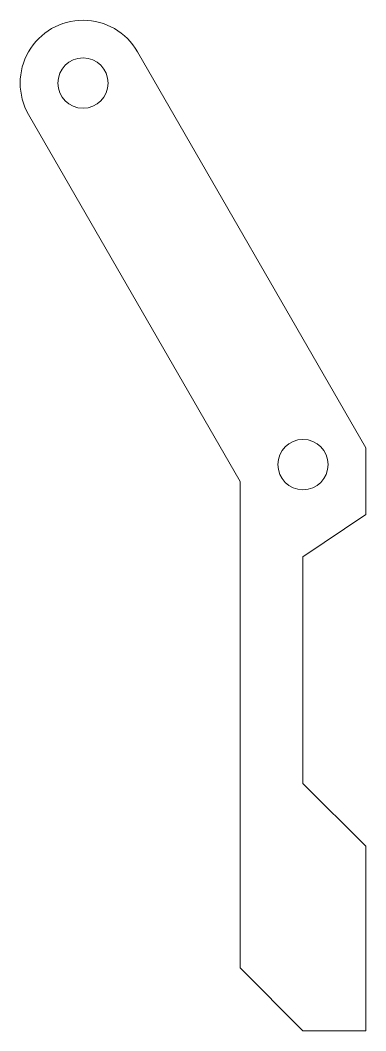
# Model space of a CAD drawing. Header units: millimetres. Extents: x -74.4 to -46.9, y -94.4 to -14.
import ezdxf

# ---------------------------------------------------------------- set-up
doc = ezdxf.new("R2010")
doc.units = ezdxf.units.MM

msp = doc.modelspace()

# ---------------------------------------------------------------- linework, layer by layer
at = {"color": 7, "linetype": 'Continuous', "lineweight": 15}
for p, q in [((-65.068, -16.545), (-46.898, -48.016)), ((-56.898, -50.696), (-73.728, -21.545)), ((-46.898, -48.016), (-46.898, -53.327)), ((-56.898, -89.356), (-56.898, -50.696)), ((-46.898, -53.327), (-51.898, -56.697)), ((-51.898, -56.697), (-51.898, -74.697)), ((-51.898, -74.697), (-46.898, -79.697)), ((-46.898, -79.697), (-46.898, -94.356)), ((-51.898, -94.356), (-56.898, -89.356)), ((-46.898, -94.356), (-51.898, -94.356))]:
    msp.add_line(p, q, dxfattribs=at)
for centre in [(-69.398, -19.045), (-51.898, -49.356)]:
    msp.add_circle(centre, 2, dxfattribs=at)
msp.add_arc((-69.398, -19.045), 5, 30, 210, dxfattribs=at)

doc.saveas('drawing.dxf')
